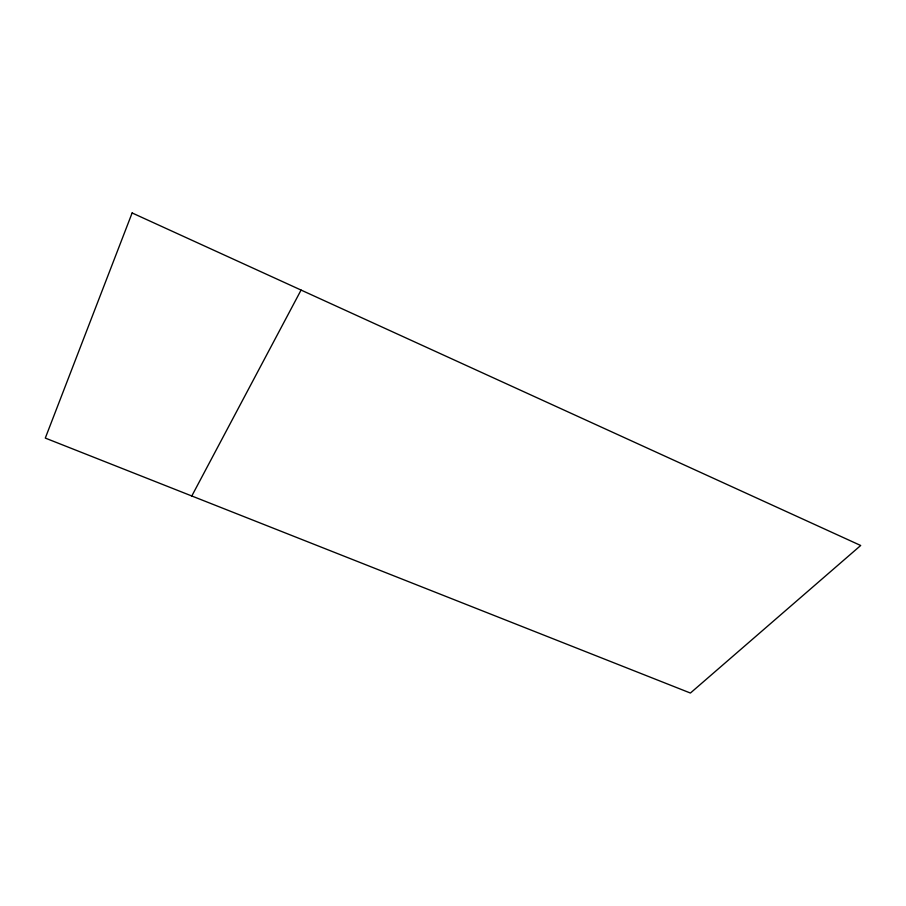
<?xml version="1.0" encoding="UTF-8"?>
<svg xmlns="http://www.w3.org/2000/svg" width="906" height="906" viewBox="0 0 906 906"><rect width="100%" height="100%" fill="white"/><g stroke="black" fill="none" stroke-linecap="round" stroke-linejoin="round"><path stroke-width="1.36" d="M191.8 495.978L301.075 290.067M132.129 212.955L45.3 438.085L690.406 693.045L860.7 545.491L132.129 212.955"/></g></svg>
